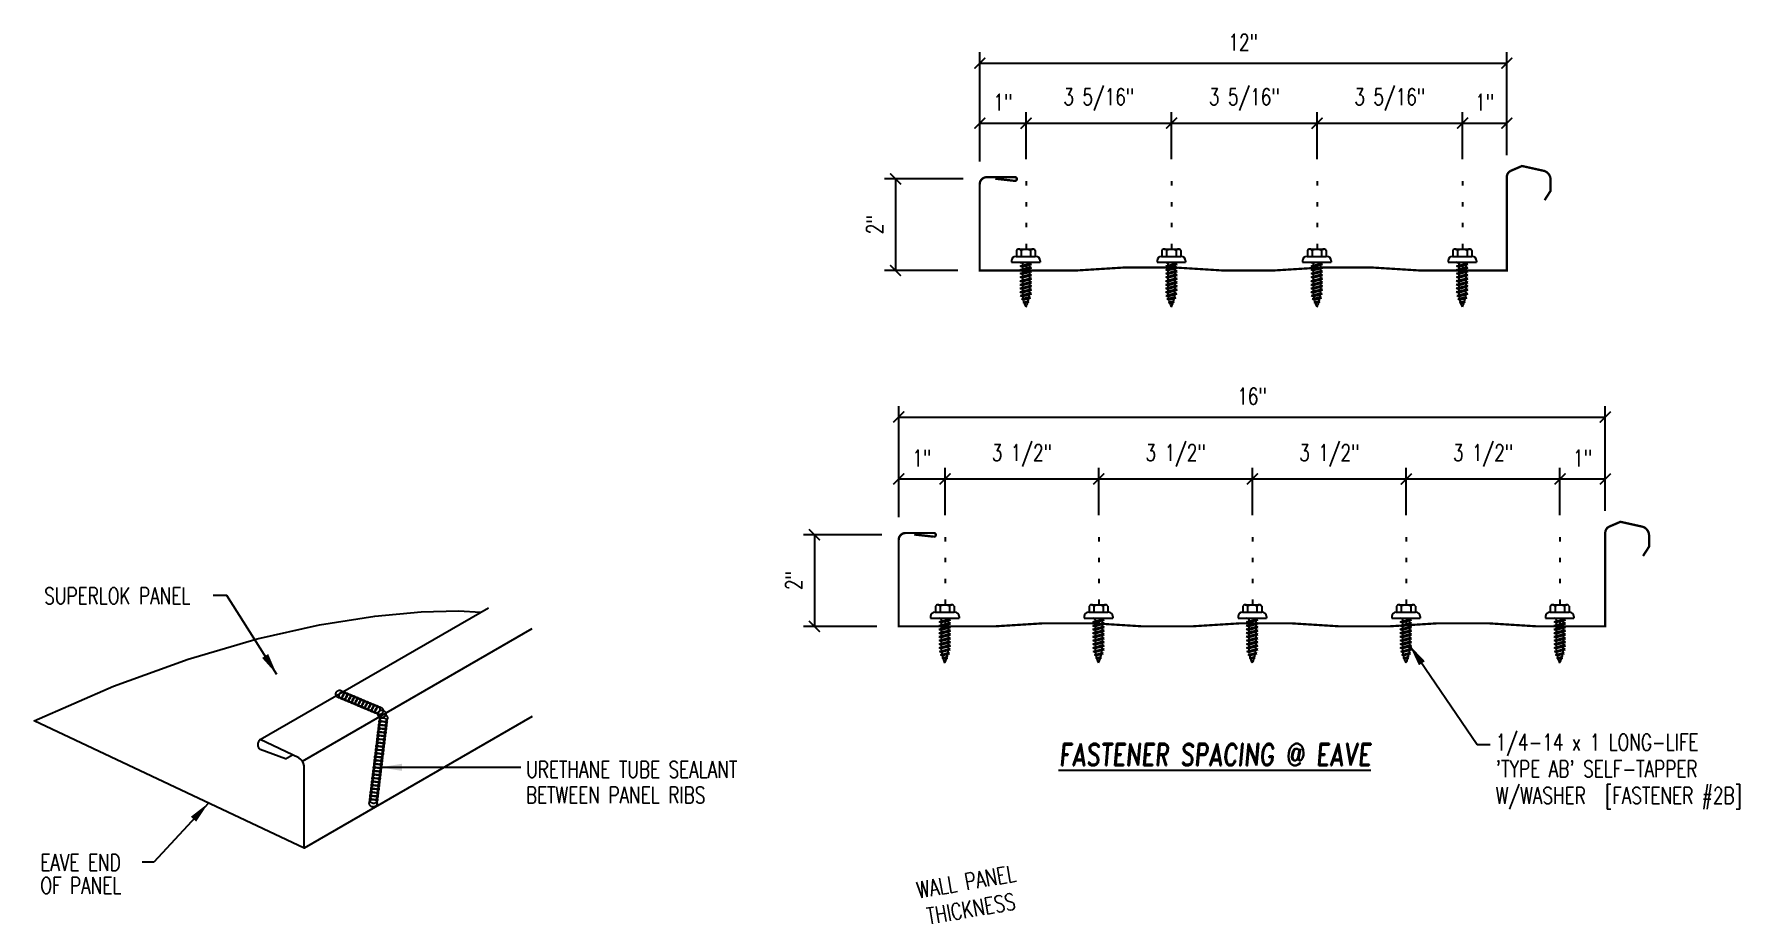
# Model space of a CAD drawing. Header units: inches. Extents: x 2.8 to 41.6, y 5.8 to 54.9.
# Drawn here: x 2.8 to 41.64, y 35.04 to 54.87 of the extents above; entities that cross this region are included whole.
import ezdxf

# ---------------------------------------------------------------- set-up
doc = ezdxf.new("R2010")
doc.units = ezdxf.units.IN
doc.header["$MEASUREMENT"] = 0
doc.linetypes.add('CENTER2', pattern=[1.125, 0.75, -0.125, 0.125, -0.125])
doc.linetypes.add('DOT2', pattern=[0.125, 0, -0.125])
for name, color, linetype in [('DIM', 2, 'Continuous'), ('FASTENER', 9, 'Continuous'), ('LABEL', 6, 'Continuous'), ('PANEL', 11, 'Continuous'), ('SEALANT', 253, 'CENTER2'), ('TEXT', 2, 'Continuous')]:
    doc.layers.add(name, color=color, linetype=linetype)
doc.styles.add('ROMAND', font='romand', dxfattribs={"height": 0.075})
doc.styles.add('TEXT', font='SIMPLEX', dxfattribs={"width": 0.75, "height": 6})
doc.styles.add('TEXT1', font='ROMANS.shx', dxfattribs={"width": 0.75, "height": 0.375})
doc.dimstyles.new('DETAIL', dxfattribs={"dimscale": 4, "dimtxt": 0.375, "dimasz": 0.0625, "dimexe": 0.0625, "dimexo": 0.125, "dimgap": 0.0625, "dimtad": 1, "dimdec": 4, "dimzin": 3, "dimdsep": 46, "dimlunit": 4, "dimtxsty": 'TEXT1', "dimblk": 'ARCHTICK', "dimcen": 0.0625, "dimclrd": 7, "dimclre": 7, "dimclrt": 2, "dimadec": 0, "dimazin": 0, "dimtfac": 0.59375, "dimtdec": 4, "dimtmove": 0, "dimatfit": 3, "dimfxl": 0, "dimfrac": 2, "dimtolj": 1, "dimtzin": 3, "dimarcsym": 0})
doc.dimstyles.new('DETAIL$7', dxfattribs={"dimscale": 4, "dimtxt": 6, "dimasz": 0.125, "dimexe": 0.0625, "dimexo": 0.125, "dimgap": 0.0625, "dimtad": 1, "dimdec": 5, "dimzin": 3, "dimdsep": 46, "dimlunit": 4, "dimtxsty": 'TEXT', "dimblk": 'ARCHTICK', "dimcen": 0.0625, "dimclrd": 7, "dimclre": 7, "dimclrt": 2, "dimadec": 0, "dimazin": 0, "dimtfac": 0.666667, "dimtdec": 5, "dimtmove": 0, "dimatfit": 3, "dimfxl": 0, "dimfrac": 2, "dimtolj": 1, "dimtzin": 3, "dimarcsym": 0})

# ---------------------------------------------------------------- blocks, each defined once
blk = doc.blocks.new('_ArchTick')
at = {"color": 0, "linetype": 'ByBlock', "const_width": 0.15}
blk.add_lwpolyline([(-0.5, -0.5), (0.5, 0.5)], dxfattribs=at)
blk = doc.blocks.new('FZ6')
at = {"layer": 'FASTENER'}
for p, q in [((-0.324, 0.071), (-0.324, 0.037)), ((-0.324, 0.037), (0.324, 0.037)), ((-0.224, 0.171), (0.215, 0.171)), ((-0.215, 0.305), (-0.215, 0.171)), ((-0.161, 0.337), (0.161, 0.337)), ((-0.129, 0.035), (-0.124, 0.037)), ((-0.096, 0.017), (-0.129, 0.035)), ((-0.129, -0.049), (0.096, 0.015)), ((-0.124, 0.037), (-0.08, 0.037)), ((-0.107, 0.305), (-0.107, 0.171)), ((-0.096, 0.017), (-0.025, 0.037)), ((-0.08, 0.037), (0.08, 0.037)), ((-0.08, 0.021), (-0.08, -0.035)), ((0.08, 0.037), (0.08, 0.011)), ((0.129, -0.003), (0.096, 0.015)), ((0.107, 0.305), (0.107, 0.171)), ((0.215, 0.305), (0.215, 0.171)), ((0.324, 0.071), (0.324, 0.037)), ((-0.096, -0.068), (-0.129, -0.049)), ((-0.129, -0.134), (0.096, -0.069)), ((-0.096, -0.152), (-0.129, -0.134)), ((-0.129, -0.218), (0.096, -0.154)), ((-0.096, -0.237), (-0.129, -0.218)), ((-0.129, -0.303), (0.096, -0.238)), ((-0.096, -0.321), (-0.129, -0.303)), ((-0.129, -0.387), (0.096, -0.323)), ((-0.096, -0.406), (-0.129, -0.387)), ((-0.096, -0.068), (0.129, -0.004)), ((-0.096, -0.152), (0.129, -0.088)), ((-0.096, -0.237), (0.129, -0.172)), ((-0.096, -0.321), (0.129, -0.257)), ((-0.096, -0.406), (0.129, -0.341)), ((-0.08, -0.063), (-0.08, -0.12)), ((-0.08, -0.148), (-0.08, -0.204)), ((-0.08, -0.232), (-0.08, -0.288)), ((-0.08, -0.317), (-0.08, -0.373)), ((0.08, -0.016), (0.08, -0.074)), ((0.08, -0.102), (0.08, -0.158)), ((0.08, -0.186), (0.08, -0.243)), ((0.08, -0.27), (0.08, -0.327)), ((0.08, -0.355), (0.08, -0.412)), ((0.129, -0.088), (0.096, -0.069)), ((0.129, -0.172), (0.096, -0.154)), ((0.129, -0.257), (0.096, -0.238)), ((0.129, -0.341), (0.096, -0.323)), ((-0.129, -0.471), (0.096, -0.407)), ((-0.096, -0.49), (-0.129, -0.471)), ((-0.129, -0.556), (0.096, -0.491)), ((-0.096, -0.575), (-0.129, -0.556)), ((-0.129, -0.64), (0.096, -0.576)), ((-0.096, -0.659), (-0.129, -0.64)), ((-0.121, -0.722), (0.092, -0.662)), ((-0.088, -0.741), (-0.121, -0.722)), ((-0.096, -0.49), (0.129, -0.426)), ((-0.096, -0.575), (0.129, -0.51)), ((-0.096, -0.659), (0.129, -0.595)), ((-0.095, -0.799), (0.071, -0.752)), ((-0.088, -0.741), (0.125, -0.68)), ((-0.08, -0.401), (-0.08, -0.457)), ((-0.08, -0.485), (-0.08, -0.542)), ((-0.08, -0.57), (-0.08, -0.626)), ((-0.061, -0.818), (0.104, -0.771)), ((0.104, -0.771), (0.071, -0.752)), ((0.08, -0.44), (0.08, -0.496)), ((0.08, -0.524), (0.08, -0.58)), ((0.125, -0.68), (0.092, -0.662)), ((0.129, -0.426), (0.096, -0.407)), ((0.129, -0.51), (0.096, -0.491)), ((0.129, -0.595), (0.096, -0.576)), ((-0.061, -0.818), (-0.095, -0.799)), ((-0.063, -0.877), (0.034, -0.847)), ((-0.029, -0.895), (-0.063, -0.877)), ((-0.029, -0.895), (0.068, -0.866)), ((0.068, -0.866), (0.034, -0.847))]:
    blk.add_line(p, q, dxfattribs=at)
for centre, radius, start, end in [((-0.224, 0.071), 0.1, 90, 180), ((-0.161, 0.274), 0.0628, 29.8754, 150.1246), ((0, 0.141), 0.196, 56.9974, 123.0026), ((0.161, 0.274), 0.0628, 29.8754, 150.1246), ((0.224, 0.071), 0.1, 0, 90), ((0.676, -0.642), 0.757, 180.9696, 185.1765), ((0.676, -0.642), 0.757, 187.255, 191.3837), ((-0.676, -0.642), 0.757, 351.6648, 356.0901), ((-0.676, -0.642), 0.757, 358.2537, 2.5109), ((0.676, -0.642), 0.757, 193.4363, 197.6723), ((0.676, -0.642), 0.757, 199.1495, 206.7351), ((-0.676, -0.642), 0.757, 333.2649, 342.2085), ((-0.676, -0.642), 0.757, 343.5473, 349.3968)]:
    blk.add_arc(centre, radius, start, end, dxfattribs=at)
blk = doc.blocks.new('FD-F2b')
at = {"layer": 'TEXT', "style": 'TEXT1', "width": 0.75}
for s, p in [('1/4-14 x 1 LONG-LIFE', (0.0047, -0.0408)), ("'TYPE AB' SELF-TAPPER", (0.0047, -0.1926)), ('W/WASHER', (0.0047, -0.3444)), ('[FASTENER #2B]', (0.6255, -0.3444))]:
    blk.add_text(s, height=0.09375, dxfattribs=at).set_placement(p)
blk.add_attdef('(QUANTITY)', (0.0047, -0.4962), '', height=0.0938, dxfattribs=at)
at = {"layer": 'TEXT', "style": 'TEXT1', "flags": 1}
for tag, p in [('Color', (0.0199, -0.7145)), ('Calc', (0.0199, -0.7145)), ('Opt1', (0.0199, -0.7145)), ('Opt2', (0.0199, -0.7145)), ('Opt3', (0.0199, -0.7145)), ('Description', (0.0199, -0.7145)), ('Multiple', (0.0199, -0.7145)), ('Part', (0.0199, -0.7145)), ('Spare1', (0.0199, -0.902)), ('Spare2', (0.0199, -0.902)), ('Spare3', (0.0199, -0.902)), ('Spare4', (0.0199, -0.902)), ('Spare5', (0.0199, -0.902)), ('Spare6', (0.0199, -0.902)), ('Spare7', (0.0199, -0.902)), ('Spare8', (0.0199, -0.902)), ('Spare9', (0.0199, -0.902)), ('Spare10', (0.0199, -0.902))]:
    blk.add_attdef(tag, p, '', height=0.0938, dxfattribs=at)
blk = doc.blocks.new('*D16')
at = {"layer": 'DEFPOINTS', "color": 0}
for p in [(23.543, 44.738), (22.488, 43.365), (23.543, 43.415)]:
    blk.add_point(p, dxfattribs=at)
at = {"layer": 'DIM', "color": 7, "lineweight": -2}
for p, q in [((22.488, 43.865), (22.488, 44.988)), ((22.488, 44.738), (23.543, 44.738)), ((23.543, 43.915), (23.543, 44.988))]:
    blk.add_line(p, q, dxfattribs=at)
at = {"layer": 'DIM', "color": 7, "lineweight": -2, "xscale": 0.25, "yscale": 0.25, "zscale": 0.25, "rotation": 180}
blk.add_blockref('_ArchTick', (22.488, 44.738), dxfattribs=at)
at = {"layer": 'DIM', "color": 7, "lineweight": -2, "xscale": 0.25, "yscale": 0.25, "zscale": 0.25}
blk.add_blockref('_ArchTick', (23.543, 44.738), dxfattribs=at)
at = {"layer": 'DIM', "color": 2, "insert": (23.015, 45.212), "char_height": 0.375, "attachment_point": 5, "style": 'TEXT1'}
blk.add_mtext('\\A1;1"', dxfattribs=at)
blk = doc.blocks.new('*D17')
at = {"layer": 'DEFPOINTS', "color": 0}
for p in [(22.607, 43.467), (20.569, 41.381), (22.487, 41.381)]:
    blk.add_point(p, dxfattribs=at)
at = {"layer": 'DIM', "color": 7, "lineweight": -2}
for p, q in [((22.107, 43.467), (20.319, 43.467)), ((20.569, 43.467), (20.569, 41.381)), ((21.987, 41.381), (20.319, 41.381))]:
    blk.add_line(p, q, dxfattribs=at)
at = {"layer": 'DIM', "color": 7, "lineweight": -2, "xscale": 0.25, "yscale": 0.25, "zscale": 0.25}
for p, rotation in [((20.569, 43.467), 90), ((20.569, 41.381), 270)]:
    blk.add_blockref('_ArchTick', p, dxfattribs=dict(at, rotation=rotation))
at = {"layer": 'DIM', "color": 2, "insert": (20.095, 42.424), "char_height": 0.375, "attachment_point": 5, "rotation": 90, "style": 'TEXT1'}
blk.add_mtext('\\A1;2"', dxfattribs=at)
blk = doc.blocks.new('*D18')
at = {"layer": 'DEFPOINTS', "color": 0}
for p in [(38.574, 44.738), (38.574, 43.509), (37.543, 43.415)]:
    blk.add_point(p, dxfattribs=at)
at = {"layer": 'DIM', "color": 7, "lineweight": -2}
for p, q in [((37.543, 43.915), (37.543, 44.988)), ((37.543, 44.738), (38.574, 44.738)), ((38.574, 44.009), (38.574, 44.988))]:
    blk.add_line(p, q, dxfattribs=at)
at = {"layer": 'DIM', "color": 7, "lineweight": -2, "xscale": 0.25, "yscale": 0.25, "zscale": 0.25, "rotation": 180}
blk.add_blockref('_ArchTick', (37.543, 44.738), dxfattribs=at)
at = {"layer": 'DIM', "color": 7, "lineweight": -2, "xscale": 0.25, "yscale": 0.25, "zscale": 0.25}
blk.add_blockref('_ArchTick', (38.574, 44.738), dxfattribs=at)
at = {"layer": 'DIM', "color": 2, "insert": (38.058, 45.212), "char_height": 0.375, "attachment_point": 5, "style": 'TEXT1'}
blk.add_mtext('\\A1;1"', dxfattribs=at)
blk = doc.blocks.new('*D21')
at = {"color": 7, "lineweight": -2}
for p, q in [((23.543, 43.915), (23.543, 44.988)), ((23.543, 44.738), (27.043, 44.738)), ((27.043, 43.915), (27.043, 44.988))]:
    blk.add_line(p, q, dxfattribs=at)
at = {"layer": 'DEFPOINTS', "color": 0}
for p in [(27.043, 44.738), (23.543, 43.415), (27.043, 43.415)]:
    blk.add_point(p, dxfattribs=at)
at = {"color": 7, "lineweight": -2, "xscale": 0.25, "yscale": 0.25, "zscale": 0.25, "rotation": 180}
blk.add_blockref('_ArchTick', (23.543, 44.738), dxfattribs=at)
at = {"color": 7, "lineweight": -2, "xscale": 0.25, "yscale": 0.25, "zscale": 0.25}
blk.add_blockref('_ArchTick', (27.043, 44.738), dxfattribs=at)
at = {"color": 2, "insert": (25.293, 45.274), "char_height": 0.375, "attachment_point": 5, "style": 'TEXT1'}
blk.add_mtext('\\A1;3 1/2"', dxfattribs=at)
blk = doc.blocks.new('*D22')
at = {"color": 7, "lineweight": -2}
for p, q in [((27.043, 43.915), (27.043, 44.988)), ((27.043, 44.738), (30.543, 44.738)), ((30.543, 43.915), (30.543, 44.988))]:
    blk.add_line(p, q, dxfattribs=at)
at = {"layer": 'DEFPOINTS', "color": 0}
for p in [(30.543, 44.738), (27.043, 43.415), (30.543, 43.415)]:
    blk.add_point(p, dxfattribs=at)
at = {"color": 7, "lineweight": -2, "xscale": 0.25, "yscale": 0.25, "zscale": 0.25, "rotation": 180}
blk.add_blockref('_ArchTick', (27.043, 44.738), dxfattribs=at)
at = {"color": 7, "lineweight": -2, "xscale": 0.25, "yscale": 0.25, "zscale": 0.25}
blk.add_blockref('_ArchTick', (30.543, 44.738), dxfattribs=at)
at = {"color": 2, "insert": (28.793, 45.274), "char_height": 0.375, "attachment_point": 5, "style": 'TEXT1'}
blk.add_mtext('\\A1;3 1/2"', dxfattribs=at)
blk = doc.blocks.new('*D23')
at = {"color": 7, "lineweight": -2}
for p, q in [((30.543, 43.915), (30.543, 44.988)), ((30.543, 44.738), (34.043, 44.738)), ((34.043, 43.915), (34.043, 44.988))]:
    blk.add_line(p, q, dxfattribs=at)
at = {"layer": 'DEFPOINTS', "color": 0}
for p in [(34.043, 44.738), (30.543, 43.415), (34.043, 43.415)]:
    blk.add_point(p, dxfattribs=at)
at = {"color": 7, "lineweight": -2, "xscale": 0.25, "yscale": 0.25, "zscale": 0.25, "rotation": 180}
blk.add_blockref('_ArchTick', (30.543, 44.738), dxfattribs=at)
at = {"color": 7, "lineweight": -2, "xscale": 0.25, "yscale": 0.25, "zscale": 0.25}
blk.add_blockref('_ArchTick', (34.043, 44.738), dxfattribs=at)
at = {"color": 2, "insert": (32.293, 45.274), "char_height": 0.375, "attachment_point": 5, "style": 'TEXT1'}
blk.add_mtext('\\A1;3 1/2"', dxfattribs=at)
blk = doc.blocks.new('*D24')
at = {"color": 7, "lineweight": -2}
for p, q in [((34.043, 43.915), (34.043, 44.988)), ((34.043, 44.738), (37.543, 44.738)), ((37.543, 43.915), (37.543, 44.988))]:
    blk.add_line(p, q, dxfattribs=at)
at = {"layer": 'DEFPOINTS', "color": 0}
for p in [(37.543, 44.738), (34.043, 43.415), (37.543, 43.415)]:
    blk.add_point(p, dxfattribs=at)
at = {"color": 7, "lineweight": -2, "xscale": 0.25, "yscale": 0.25, "zscale": 0.25, "rotation": 180}
blk.add_blockref('_ArchTick', (34.043, 44.738), dxfattribs=at)
at = {"color": 7, "lineweight": -2, "xscale": 0.25, "yscale": 0.25, "zscale": 0.25}
blk.add_blockref('_ArchTick', (37.543, 44.738), dxfattribs=at)
at = {"color": 2, "insert": (35.793, 45.274), "char_height": 0.375, "attachment_point": 5, "style": 'TEXT1'}
blk.add_mtext('\\A1;3 1/2"', dxfattribs=at)
blk = doc.blocks.new('LAY-LAB')
at = {"layer": 'LABEL', "color": 6, "style": 'ROMAND', "oblique": 5, "width": 0.75}
blk.add_attdef('LAY-LAB', (0.017, 0.036), '', height=0.188, dxfattribs=at)
blk = doc.blocks.new('*D19')
at = {"layer": 'DEFPOINTS', "color": 0}
for p in [(25.388, 52.841), (24.334, 51.468), (25.388, 51.518)]:
    blk.add_point(p, dxfattribs=at)
at = {"layer": 'DIM', "color": 7, "lineweight": -2}
for p, q in [((24.334, 51.968), (24.334, 53.091)), ((24.334, 52.841), (25.388, 52.841)), ((25.388, 52.018), (25.388, 53.091))]:
    blk.add_line(p, q, dxfattribs=at)
at = {"layer": 'DIM', "color": 7, "lineweight": -2, "xscale": 0.25, "yscale": 0.25, "zscale": 0.25, "rotation": 180}
blk.add_blockref('_ArchTick', (24.334, 52.841), dxfattribs=at)
at = {"layer": 'DIM', "color": 7, "lineweight": -2, "xscale": 0.25, "yscale": 0.25, "zscale": 0.25}
blk.add_blockref('_ArchTick', (25.388, 52.841), dxfattribs=at)
at = {"layer": 'DIM', "color": 2, "insert": (24.861, 53.315), "char_height": 0.375, "attachment_point": 5, "style": 'TEXT1'}
blk.add_mtext('\\A1;1"', dxfattribs=at)
blk = doc.blocks.new('*D20')
at = {"layer": 'DEFPOINTS', "color": 0}
for p in [(24.452, 51.57), (22.414, 49.484), (24.332, 49.484)]:
    blk.add_point(p, dxfattribs=at)
at = {"layer": 'DIM', "color": 7, "lineweight": -2}
for p, q in [((23.952, 51.57), (22.164, 51.57)), ((22.414, 51.57), (22.414, 49.484)), ((23.832, 49.484), (22.164, 49.484))]:
    blk.add_line(p, q, dxfattribs=at)
at = {"layer": 'DIM', "color": 7, "lineweight": -2, "xscale": 0.25, "yscale": 0.25, "zscale": 0.25}
for p, rotation in [((22.414, 51.57), 90), ((22.414, 49.484), 270)]:
    blk.add_blockref('_ArchTick', p, dxfattribs=dict(at, rotation=rotation))
at = {"layer": 'DIM', "color": 2, "insert": (21.941, 50.527), "char_height": 0.375, "attachment_point": 5, "rotation": 90, "style": 'TEXT1'}
blk.add_mtext('\\A1;2"', dxfattribs=at)
blk = doc.blocks.new('*D25')
at = {"color": 7, "lineweight": -2}
for p, q in [((25.388, 52.018), (25.388, 53.091)), ((25.388, 52.841), (28.701, 52.841)), ((28.701, 52.018), (28.701, 53.091))]:
    blk.add_line(p, q, dxfattribs=at)
at = {"layer": 'DEFPOINTS', "color": 0}
for p in [(28.701, 52.841), (25.388, 51.518), (28.701, 51.518)]:
    blk.add_point(p, dxfattribs=at)
at = {"color": 7, "lineweight": -2, "xscale": 0.25, "yscale": 0.25, "zscale": 0.25, "rotation": 180}
blk.add_blockref('_ArchTick', (25.388, 52.841), dxfattribs=at)
at = {"color": 7, "lineweight": -2, "xscale": 0.25, "yscale": 0.25, "zscale": 0.25}
blk.add_blockref('_ArchTick', (28.701, 52.841), dxfattribs=at)
at = {"color": 2, "insert": (27.044, 53.377), "char_height": 0.375, "attachment_point": 5, "style": 'TEXT1'}
blk.add_mtext('\\A1;3 5/16"', dxfattribs=at)
blk = doc.blocks.new('*D26')
at = {"color": 7, "lineweight": -2}
for p, q in [((28.701, 52.018), (28.701, 53.091)), ((28.701, 52.841), (32.013, 52.841)), ((32.013, 52.018), (32.013, 53.091))]:
    blk.add_line(p, q, dxfattribs=at)
at = {"layer": 'DEFPOINTS', "color": 0}
for p in [(32.013, 52.841), (28.701, 51.518), (32.013, 51.518)]:
    blk.add_point(p, dxfattribs=at)
at = {"color": 7, "lineweight": -2, "xscale": 0.25, "yscale": 0.25, "zscale": 0.25, "rotation": 180}
blk.add_blockref('_ArchTick', (28.701, 52.841), dxfattribs=at)
at = {"color": 7, "lineweight": -2, "xscale": 0.25, "yscale": 0.25, "zscale": 0.25}
blk.add_blockref('_ArchTick', (32.013, 52.841), dxfattribs=at)
at = {"color": 2, "insert": (30.357, 53.377), "char_height": 0.375, "attachment_point": 5, "style": 'TEXT1'}
blk.add_mtext('\\A1;3 5/16"', dxfattribs=at)
blk = doc.blocks.new('*D27')
at = {"color": 7, "lineweight": -2}
for p, q in [((32.013, 52.018), (32.013, 53.091)), ((32.013, 52.841), (35.326, 52.841)), ((35.326, 52.018), (35.326, 53.091))]:
    blk.add_line(p, q, dxfattribs=at)
at = {"layer": 'DEFPOINTS', "color": 0}
for p in [(35.326, 52.841), (32.013, 51.518), (35.326, 51.518)]:
    blk.add_point(p, dxfattribs=at)
at = {"color": 7, "lineweight": -2, "xscale": 0.25, "yscale": 0.25, "zscale": 0.25, "rotation": 180}
blk.add_blockref('_ArchTick', (32.013, 52.841), dxfattribs=at)
at = {"color": 7, "lineweight": -2, "xscale": 0.25, "yscale": 0.25, "zscale": 0.25}
blk.add_blockref('_ArchTick', (35.326, 52.841), dxfattribs=at)
at = {"color": 2, "insert": (33.669, 53.377), "char_height": 0.375, "attachment_point": 5, "style": 'TEXT1'}
blk.add_mtext('\\A1;3 5/16"', dxfattribs=at)
blk = doc.blocks.new('*D28')
at = {"color": 7, "lineweight": -2}
for p, q in [((35.326, 52.018), (35.326, 53.091)), ((35.326, 52.841), (36.332, 52.841)), ((36.332, 52.112), (36.332, 53.091))]:
    blk.add_line(p, q, dxfattribs=at)
at = {"layer": 'DEFPOINTS', "color": 0}
for p in [(36.332, 52.841), (35.326, 51.518), (36.332, 51.612)]:
    blk.add_point(p, dxfattribs=at)
at = {"color": 7, "lineweight": -2, "xscale": 0.25, "yscale": 0.25, "zscale": 0.25, "rotation": 180}
blk.add_blockref('_ArchTick', (35.326, 52.841), dxfattribs=at)
at = {"color": 7, "lineweight": -2, "xscale": 0.25, "yscale": 0.25, "zscale": 0.25}
blk.add_blockref('_ArchTick', (36.332, 52.841), dxfattribs=at)
at = {"color": 2, "insert": (35.829, 53.315), "char_height": 0.375, "attachment_point": 5, "style": 'TEXT1'}
blk.add_mtext('\\A1;1"', dxfattribs=at)

msp = doc.modelspace()

# ---------------------------------------------------------------- linework, layer by layer
at = {"color": 7}
for p, q in [((24.33364, 52.46814), (24.33364, 54.45758)), ((36.33237, 52.46814), (36.33237, 54.45758)), ((24.33364, 54.20758), (36.33237, 54.20758))]:
    msp.add_line(p, q, dxfattribs=at)
at = {"layer": 'DIM', "linetype": 'DOT2', "ltscale": 3}
for p, q in [((25.38801, 51.51832), (25.38801, 49.48386)), ((28.70051, 51.51832), (28.70051, 49.55402)), ((32.01301, 51.51832), (32.01301, 49.54677)), ((35.32551, 51.51832), (35.32551, 49.48386)), ((23.54267, 43.41539), (23.54267, 41.38092)), ((27.04267, 43.41539), (27.04267, 41.44316)), ((30.54267, 43.41539), (30.54267, 41.45109)), ((34.04267, 43.41539), (34.04267, 41.40537)), ((37.54267, 43.41539), (37.54267, 41.38092))]:
    msp.add_line(p, q, dxfattribs=at)
at = {"layer": 'DIM', "color": 7}
for p, q in [((22.48831, 43.86521), (22.48831, 46.39845)), ((38.57415, 44.00946), (38.57415, 46.39845)), ((22.48831, 46.14845), (38.57415, 46.14845))]:
    msp.add_line(p, q, dxfattribs=at)
at = {"layer": 'PANEL'}
for p, q in [((7.94956, 38.80053), (13.14571, 41.80053)), ((8.9146, 38.30812), (14.14571, 41.3283)), ((8.83279, 38.38345), (7.94956, 38.80053)), ((8.52288, 38.36121), (7.94956, 38.57412)), ((8.52288, 38.36121), (8.6835, 38.45394)), ((8.94956, 36.3283), (8.94956, 38.2065))]:
    msp.add_line(p, q, dxfattribs=at)
for points in [[(37.19241, 51.0862, 0.05253, 0.05253, 0), (37.32964, 51.29903, 0.05253, 0.05253, 0), (37.32964, 51.55053, 0.05253, 0.05253, 0.31402705), (37.18994, 51.75102, 0.05253, 0.05253, 0), (36.67867, 51.8648, 0.05253, 0.05253, 0), (36.4147, 51.75175, 0.05253, 0.05253, 0.27334467), (36.33237, 51.6124, 0.05, 0.05, 0), (36.33237, 49.48401, 0.05, 0.05, 0), (36.12505, 49.48386, 0.05, 0.05, 0), (34.77765, 49.48386, 0.05, 0.05, 0)], [(35.49687, 49.48386, 0.05, 0.05, 0), (34.37424, 49.48386, 0.05, 0.05, 0), (33.2516, 49.55402, 0.05, 0.05, 0), (32.12897, 49.55402, 0.05, 0.05, 0), (31.00634, 49.48386, 0.05, 0.05, 0), (29.88371, 49.48386, 0.05, 0.05, 0), (28.76107, 49.55402, 0.05, 0.05, 0), (27.63844, 49.55402, 0.05, 0.05, 0), (26.51581, 49.48386, 0.05, 0.05, 0), (25.19662, 49.48386, 0.05, 0.05, 0), (25.26174, 49.48385, 0.05, 0.05, 0), (25.07936, 49.48385, 0.05, 0.05, 0), (24.75533, 49.48385, 0.05, 0.05, 0), (24.33237, 49.48376, 0.05, 0.05, 0), (24.33237, 51.45075, 0.05253, 0.05253, -0.41421356), (24.49146, 51.60984, 0.05253, 0.05253, 0), (25.1344, 51.60984, 0.05253, 0.05253, -0.41421356), (25.17667, 51.56756, 0.05253, 0.05253, -0.41421356), (25.1344, 51.52528, 0.05253, 0.05253, 0), (24.68534, 51.576, 0, 0, 0)], [(39.4342, 42.98327, 0.05253, 0.05253, 0), (39.57143, 43.1961, 0.05253, 0.05253, 0), (39.57143, 43.4476, 0.05253, 0.05253, 0.31402705), (39.43173, 43.64809, 0.05253, 0.05253, 0), (38.92045, 43.76187, 0.05253, 0.05253, 0), (38.65649, 43.64882, 0.05253, 0.05253, 0.27334467), (38.57415, 43.50946, 0.05, 0.05, 0), (38.57415, 41.38108, 0.05, 0.05, 0), (38.36684, 41.38092, 0.05, 0.05, 0), (37.01944, 41.38092, 0.05, 0.05, 0), (35.8968, 41.45109, 0.05, 0.05, 0), (34.77417, 41.45109, 0.05, 0.05, 0), (33.65154, 41.38092, 0.05, 0.05, 0), (32.5289, 41.38092, 0.05, 0.05, 0), (31.40627, 41.45109, 0.05, 0.05, 0), (30.28364, 41.45109, 0.05, 0.05, 0), (29.16101, 41.38092, 0.05, 0.05, 0), (28.03837, 41.38092, 0.05, 0.05, 0), (26.91574, 41.45109, 0.05, 0.05, 0), (25.79311, 41.45109, 0.05, 0.05, 0), (24.67048, 41.38092, 0.05, 0.05, 0), (23.35129, 41.38092, 0.05, 0.05, 0), (23.4164, 41.38092, 0.05, 0.05, 0), (23.23403, 41.38092, 0.05, 0.05, 0), (22.91, 41.38092, 0.05, 0.05, 0), (22.48703, 41.38083, 0.05, 0.05, 0), (22.48703, 43.34781, 0.05253, 0.05253, -0.41421356), (22.64613, 43.50691, 0.05253, 0.05253, 0), (23.28906, 43.50691, 0.05253, 0.05253, -0.41421356), (23.33134, 43.46463, 0.05253, 0.05253, -0.41421356), (23.28906, 43.42235, 0.05253, 0.05253, 0), (22.84001, 43.47307, 0, 0, 0)]]:
    msp.add_lwpolyline(points, format="xyseb", dxfattribs=at)
msp.add_lwpolyline([(14.14571, 39.3283), (8.94956, 36.3283), (2.80308, 39.23084), (4.60724, 40.02193), (6.30691, 40.63622), (7.87994, 41.0931), (9.30417, 41.41195), (10.55742, 41.61215), (11.61754, 41.71307), (12.46237, 41.7341), (12.97314, 41.70089)], dxfattribs=at)
for centre, radius, start, end in [((8.03939, 38.68733), 0.14451, 128.431894, 231.568106), ((8.72737, 38.18687), 0.22306, 5.047248, 61.797202)]:
    msp.add_arc(centre, radius, start, end, dxfattribs=at)
at = {"layer": 'SEALANT', "color": 9}
for centre in [(9.76134, 39.83772), (9.83628, 39.80618), (9.91121, 39.77464), (9.98615, 39.74309), (10.06109, 39.71155), (10.13603, 39.68001), (10.21097, 39.64846), (10.28591, 39.61692), (10.36084, 39.58538), (10.43578, 39.55383), (10.51072, 39.52229), (10.58566, 39.49074), (10.6606, 39.4592), (10.71952, 39.38676), (10.74935, 39.21107), (10.75924, 39.29177), (10.69991, 38.80756), (10.7098, 38.88826), (10.71968, 38.96896), (10.72957, 39.04967), (10.73946, 39.13037), (10.65047, 38.40404), (10.66035, 38.48474), (10.67024, 38.56545), (10.68013, 38.64615), (10.69002, 38.72685), (10.60103, 38.00053), (10.61091, 38.08123), (10.6208, 38.16193), (10.63069, 38.24264), (10.64058, 38.32334), (10.55158, 37.59701), (10.56147, 37.67771), (10.57136, 37.75842), (10.58125, 37.83912), (10.59114, 37.91982), (10.52192, 37.3549), (10.53181, 37.43561), (10.5417, 37.51631)]:
    msp.add_circle(centre, 0.08824, dxfattribs=at)

# ---------------------------------------------------------------- block references
at = {"color": 7, "xscale": 0.25, "yscale": 0.25, "zscale": 0.25, "rotation": 180}
msp.add_blockref('_ArchTick', (24.33364, 54.20758), dxfattribs=at)
at = {"color": 7, "xscale": 0.25, "yscale": 0.25, "zscale": 0.25}
msp.add_blockref('_ArchTick', (36.33237, 54.20758), dxfattribs=at)
at = {"layer": 'DIM', "color": 7, "xscale": 0.25, "yscale": 0.25, "zscale": 0.25, "rotation": 180}
msp.add_blockref('_ArchTick', (22.48831, 46.14845), dxfattribs=at)
at = {"layer": 'DIM', "color": 7, "xscale": 0.25, "yscale": 0.25, "zscale": 0.25}
msp.add_blockref('_ArchTick', (38.57415, 46.14845), dxfattribs=at)
at = {"layer": 'FASTENER'}
for p in [(25.38245, 49.63631), (28.69495, 49.63631), (32.00745, 49.63631), (35.31995, 49.63631), (23.53712, 41.53338), (27.03712, 41.53338), (30.53712, 41.53338), (34.03712, 41.53338), (37.53712, 41.53338)]:
    msp.add_blockref('FZ6', p, dxfattribs=at)
at = {"layer": 'LABEL', "xscale": 2.666666666666686, "yscale": 2.666666666666679, "zscale": 2.66666666666668}
msp.add_blockref('LAY-LAB', (26.091, 38.11283), dxfattribs=at).add_auto_attribs({'LAY-LAB': '%%UFASTENER SPACING @ EAVE'})
at = {"layer": 'TEXT', "xscale": 4, "yscale": 4, "zscale": 4}
msp.add_blockref('FD-F2b', (36.06363, 38.71806), dxfattribs=at)

# ---------------------------------------------------------------- texts
at = {"color": 2, "insert": (30.333, 54.68079), "char_height": 0.375, "attachment_point": 5, "style": 'TEXT1'}
msp.add_mtext('\\A1;12"', dxfattribs=at)
at = {"layer": 'DIM', "color": 2, "insert": (30.53123, 46.62167), "char_height": 0.375, "attachment_point": 5, "style": 'TEXT1'}
msp.add_mtext('\\A1;16"', dxfattribs=at)
at = {"layer": 'DIM', "color": 2, "insert": (24.08075, 35.25737), "char_height": 0.375, "attachment_point": 5, "rotation": 10, "style": 'TEXT1'}
msp.add_mtext('\\A1;{WALL PANEL}\\P{THICKNESS}', dxfattribs=at)
at = {"layer": 'TEXT', "style": 'TEXT1', "width": 0.75}
for s, p in [('SUPERLOK PANEL', (3.03462, 41.88739)), ('URETHANE TUBE SEALANT', (14.00564, 37.93403)), ('BETWEEN PANEL RIBS', (13.99946, 37.35229)), ('EAVE END ', (2.94617, 35.81531)), ('OF PANEL', (2.94617, 35.29121))]:
    msp.add_text(s, height=0.375, dxfattribs=at).set_placement(p)

# ---------------------------------------------------------------- dimensions: what is measured, and where the dimension line sits
for base, p1, p2, picture, middle in [((28.70051, 52.84131), (25.38801, 51.51832), (28.70051, 51.51832), '*D25', (27.04426, 53.37703)), ((32.01301, 52.84131), (28.70051, 51.51832), (32.01301, 51.51832), '*D26', (30.35676, 53.37703)), ((35.32551, 52.84131), (32.01301, 51.51832), (35.32551, 51.51832), '*D27', (33.66926, 53.37703)), ((36.33237, 52.84131), (35.32551, 51.51832), (36.33237, 51.6124), '*D28', (35.82894, 53.31453)), ((27.04267, 44.73838), (23.54267, 43.41539), (27.04267, 43.41539), '*D21', (25.29267, 45.27409)), ((30.54267, 44.73838), (27.04267, 43.41539), (30.54267, 43.41539), '*D22', (28.79267, 45.27409)), ((34.04267, 44.73838), (30.54267, 43.41539), (34.04267, 43.41539), '*D23', (32.29267, 45.27409)), ((37.54267, 44.73838), (34.04267, 43.41539), (37.54267, 43.41539), '*D24', (35.79267, 45.27409))]:
    dim = msp.add_linear_dim(base=base, p1=p1, p2=p2, dimstyle='DETAIL')
    dim.commit()
    dim.dimension.update_dxf_attribs({"geometry": picture, "text_midpoint": middle})
at = {"layer": 'DIM'}
for base, p1, p2, picture, middle in [((25.38801, 52.84131), (24.33364, 51.46814), (25.38801, 51.51832), '*D19', (24.86082, 53.31453)), ((23.54267, 44.73838), (22.48831, 43.36521), (23.54267, 43.41539), '*D16', (23.01549, 45.21159)), ((38.57415, 44.73838), (37.54267, 43.41539), (38.57415, 43.50946), '*D18', (38.05841, 45.21159))]:
    dim = msp.add_linear_dim(base=base, p1=p1, p2=p2, text='1"', dimstyle='DETAIL', override={"dimtxt": 0.375, "dimtmove": 0}, dxfattribs=at)
    dim.commit()
    dim.dimension.update_dxf_attribs({"geometry": picture, "text_midpoint": middle})
for base, p1, p2, picture, middle in [((22.41398, 49.48376), (24.45195, 51.57033), (24.33237, 49.48376), '*D20', (21.94076, 50.52705)), ((20.56865, 41.38083), (22.60662, 43.4674), (22.48703, 41.38083), '*D17', (20.09543, 42.42412))]:
    dim = msp.add_linear_dim(base=base, p1=p1, p2=p2, angle=90, text='2"', dimstyle='DETAIL', override={"dimtxt": 0.375, "dimtmove": 0}, dxfattribs=at)
    dim.commit()
    dim.dimension.update_dxf_attribs({"geometry": picture, "text_midpoint": middle})

# ---------------------------------------------------------------- leaders
msp.add_leader([(34.11728, 40.95291), (35.66087, 38.69132), (35.95254, 38.69132)], dimstyle='DETAIL$7')
at = {"layer": 'TEXT'}
for points in [[(8.33128, 40.28421), (7.19158, 42.08071), (6.87826, 42.08071)], [(10.68172, 38.17065), (13.31162, 38.17065), (13.88444, 38.17065)], [(6.77154, 37.35682), (5.52528, 36.0087), (5.26418, 36.0087)]]:
    msp.add_leader(points, dimstyle='DETAIL$7', dxfattribs=at)

doc.saveas('drawing.dxf')
